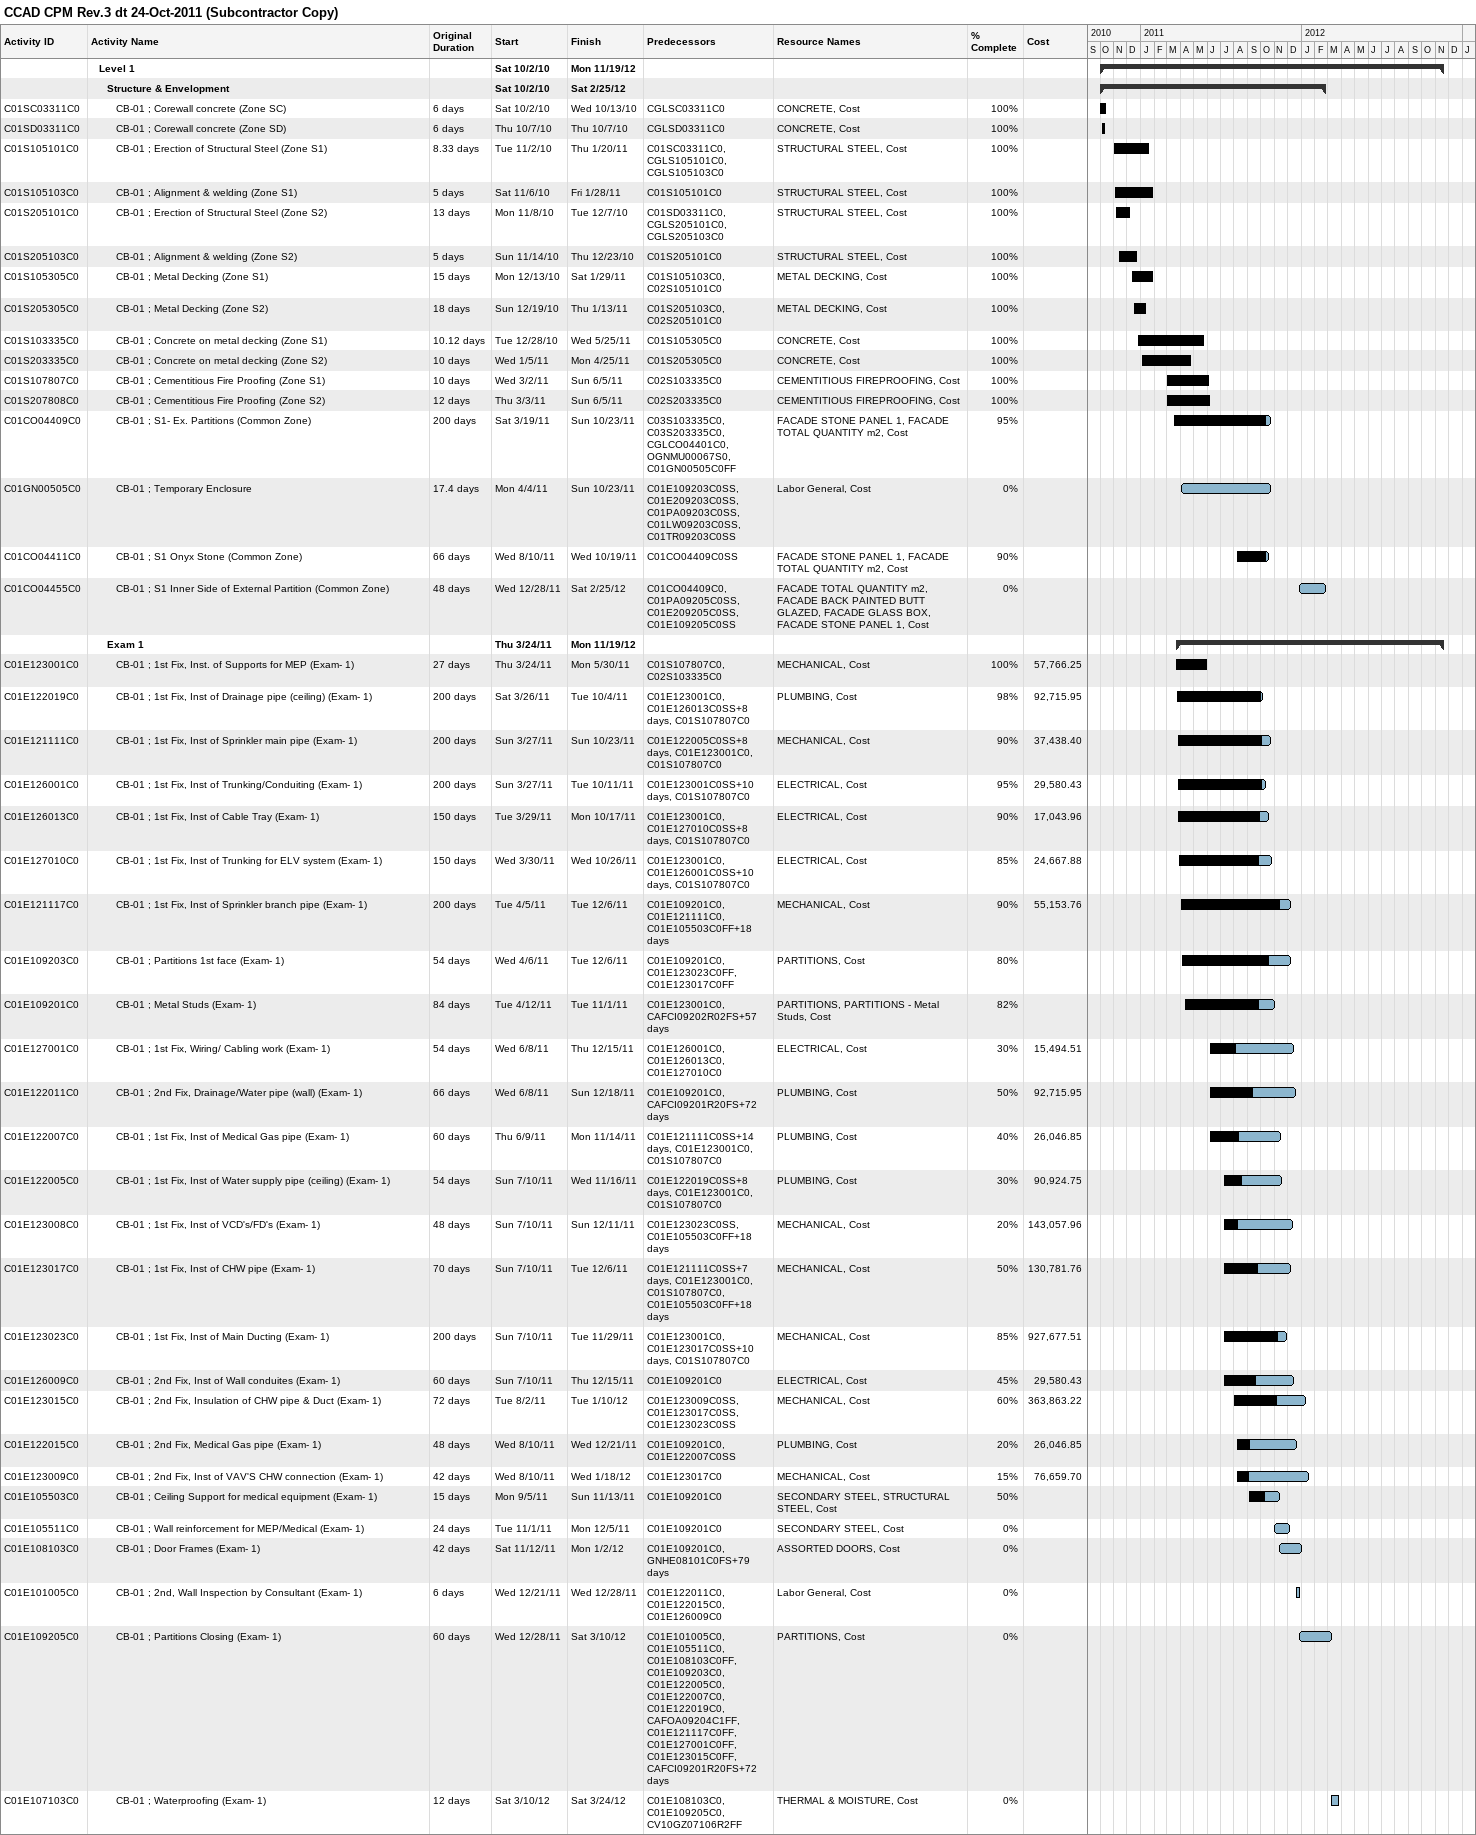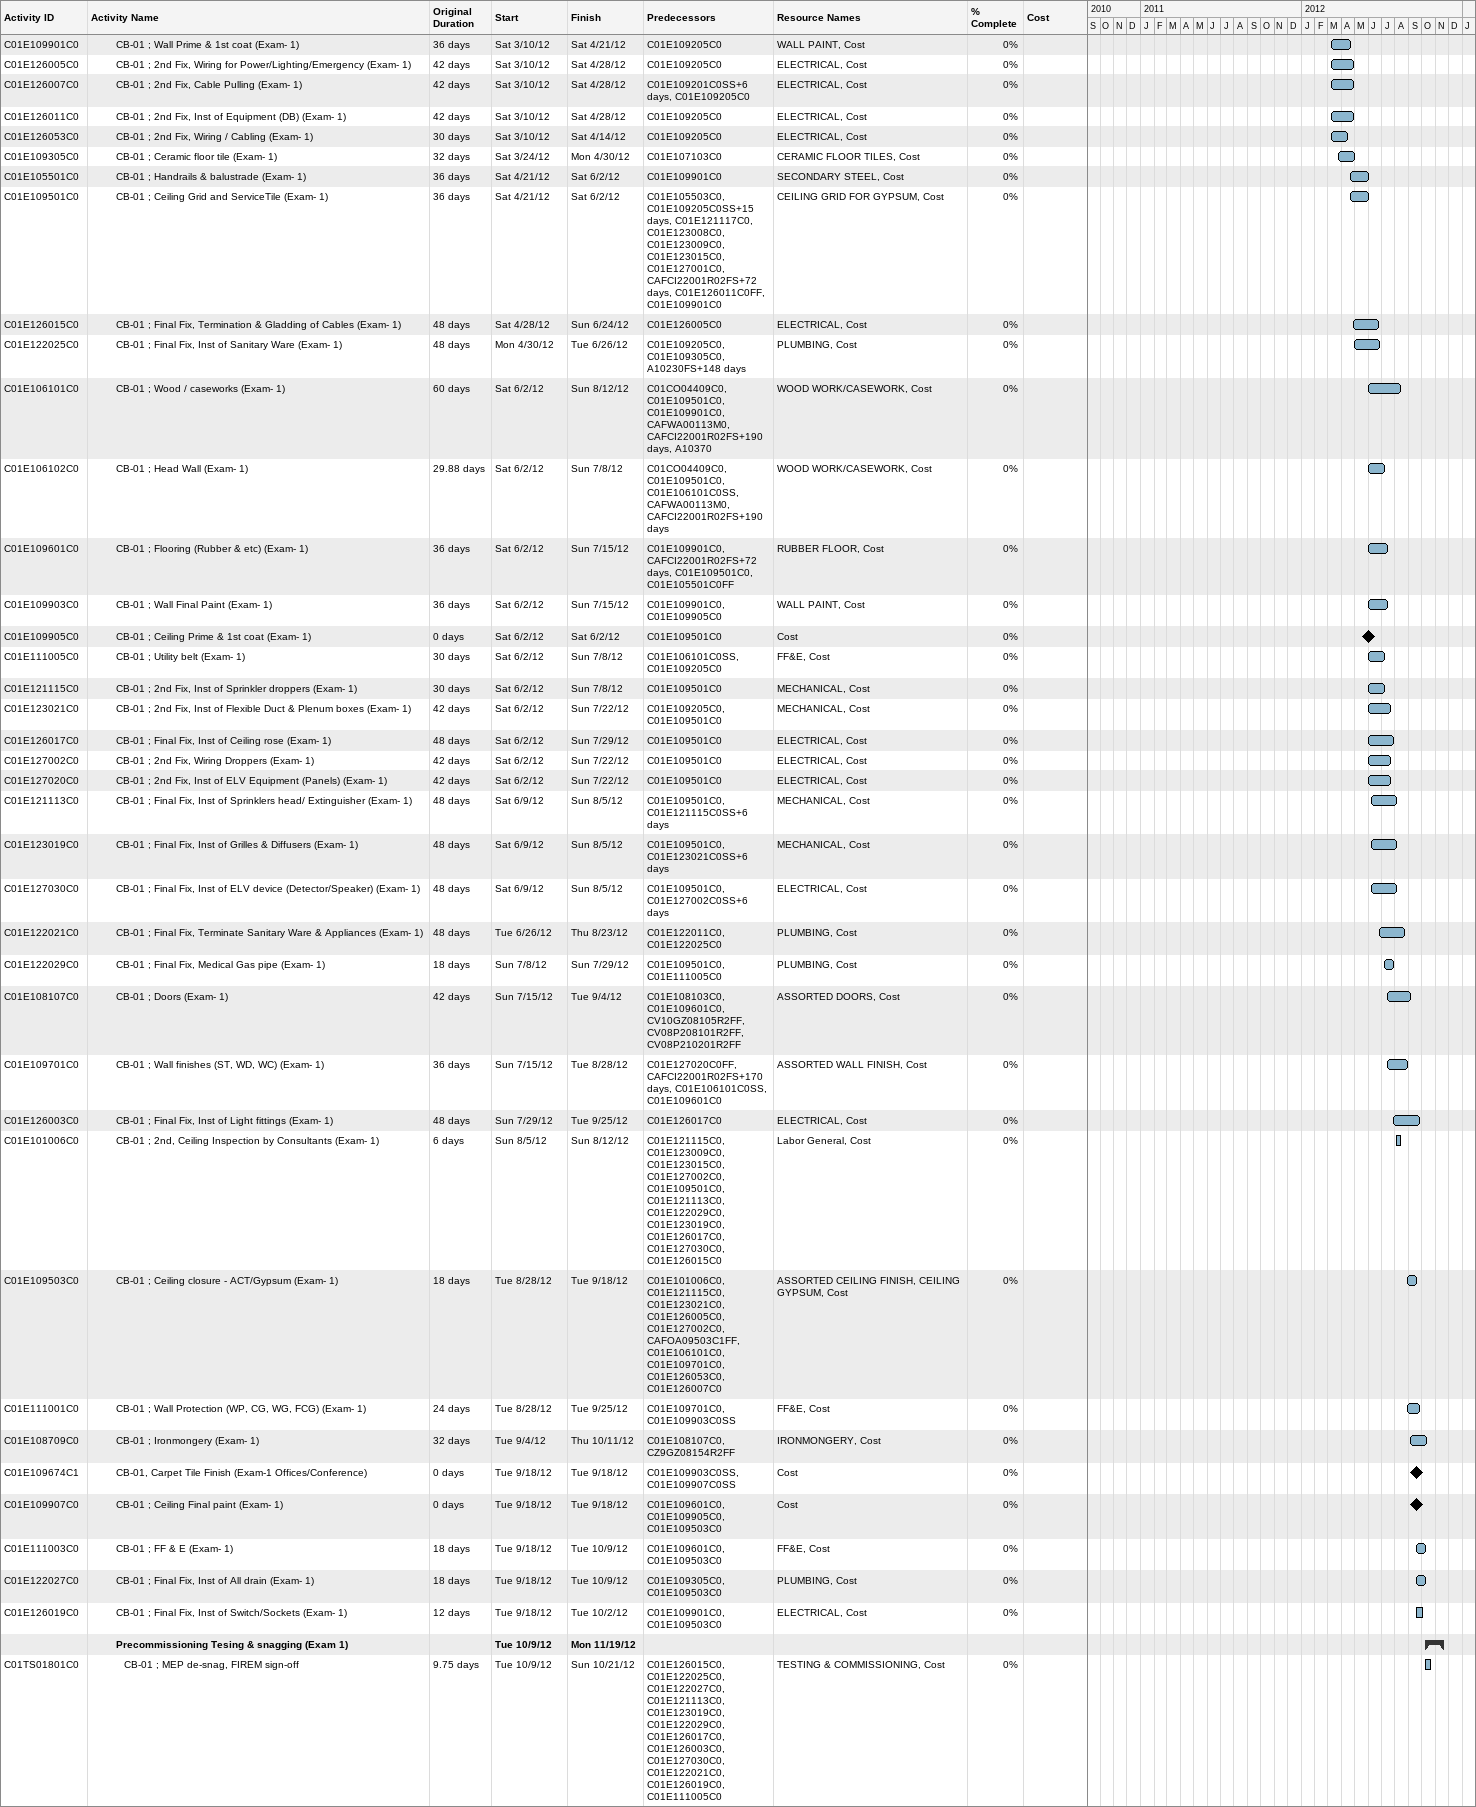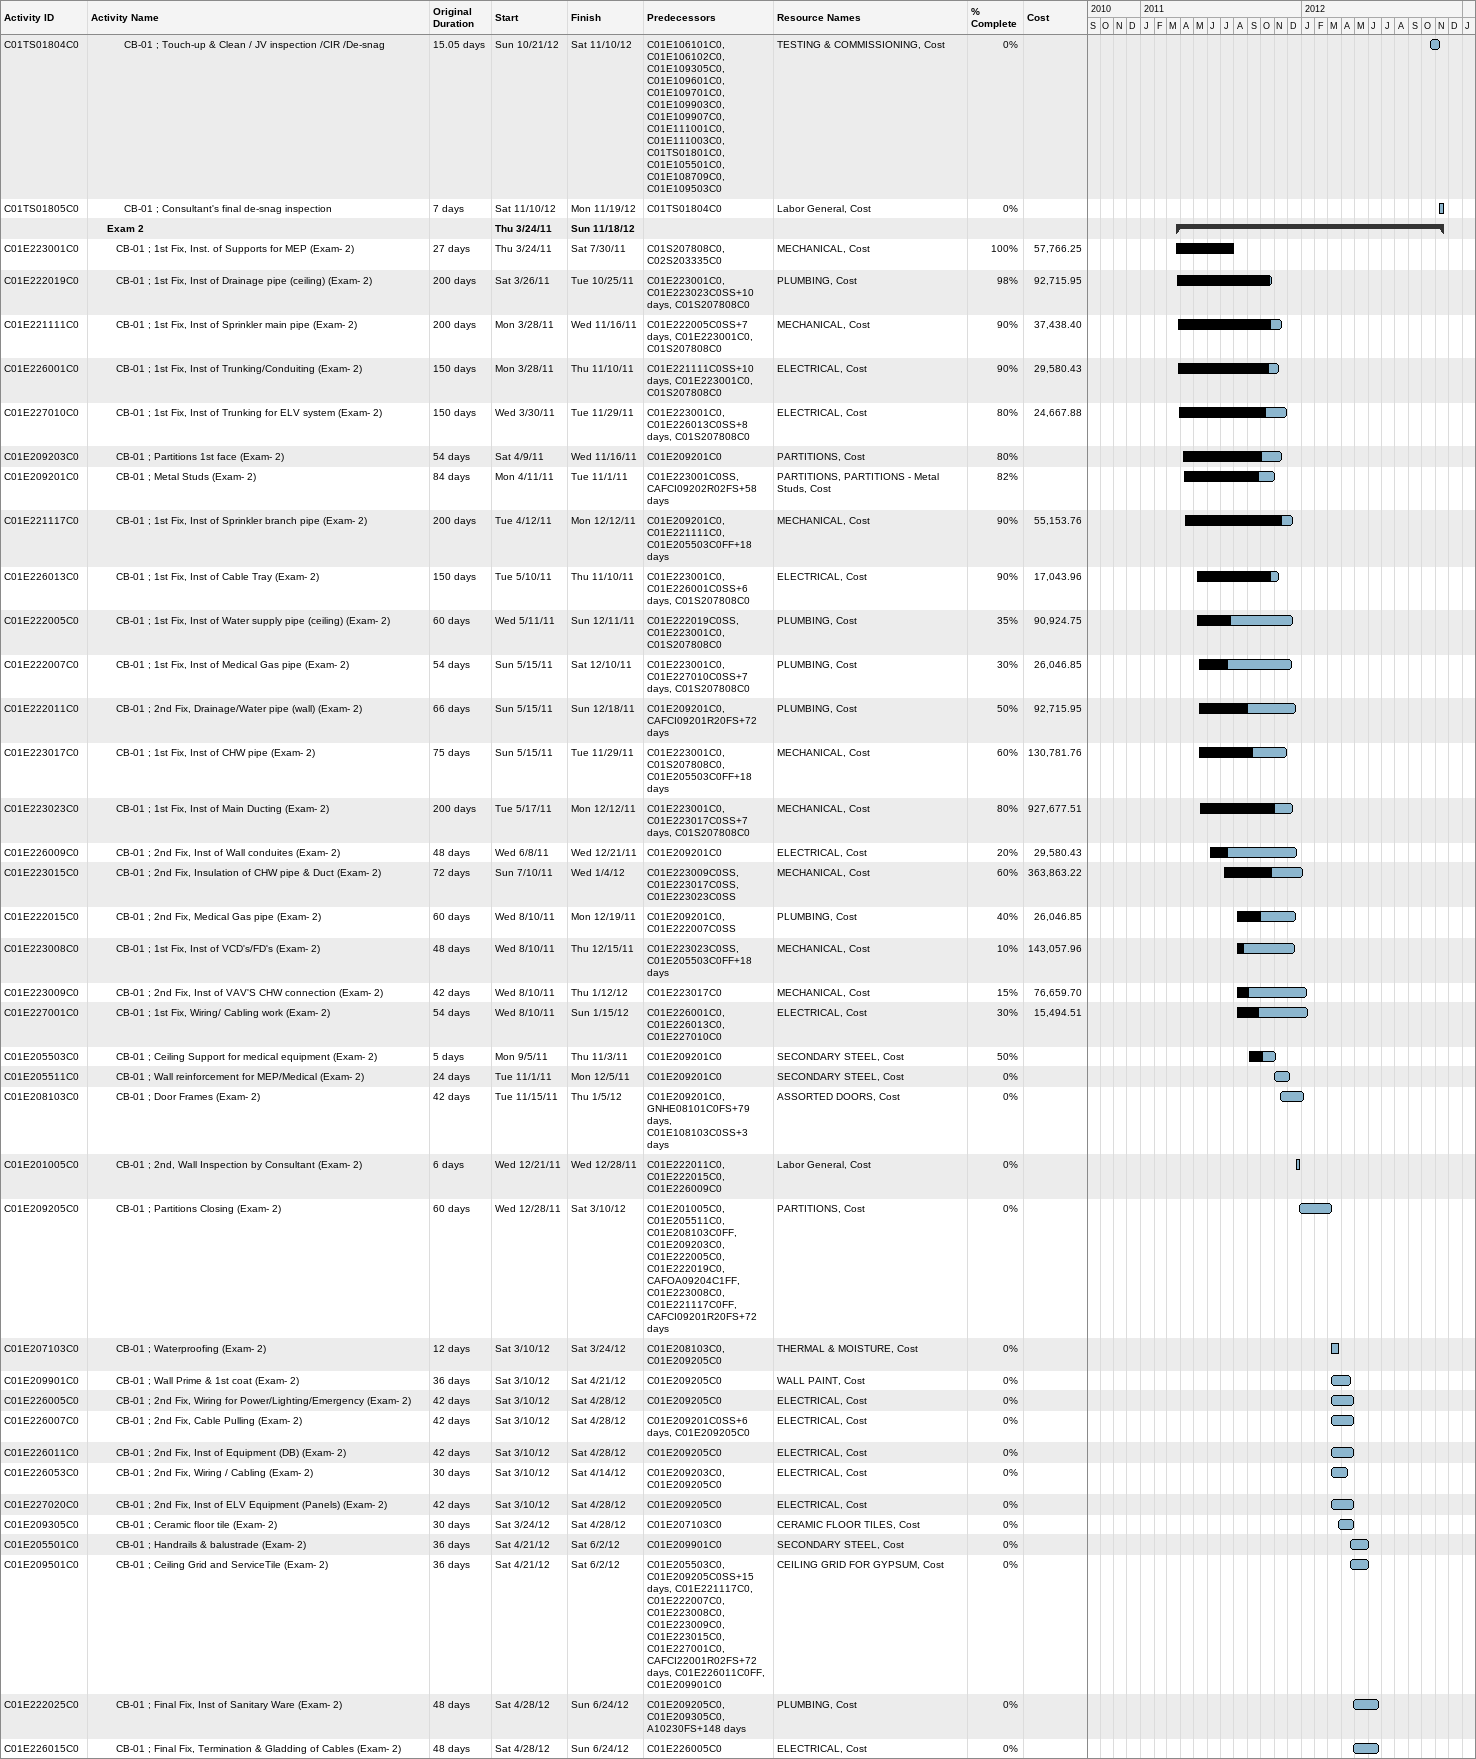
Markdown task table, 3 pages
CCAD CPM Rev.3 dt 24-Oct-2011 (Subcontractor Copy)

| ID | Level | Task | Original duration | Start | Finish | Predecessors | Resources | % complete | Cost |
|---|---|---|---|---|---|---|---|---|---|
|  | 2 | **Level 1** |  | 2010-10-02 | 2012-11-19 |  |  |  |  |
|  | 3 | **Structure & Envelopment** |  | 2010-10-02 | 2012-02-25 |  |  |  |  |
| C01SC03311C0 | 4 | CB-01 ; Corewall concrete (Zone SC) | 6d | 2010-10-02 | 2010-10-13 | CGLSC03311C0 | CONCRETE, Cost | 100 |  |
| C01SD03311C0 | 4 | CB-01 ; Corewall concrete (Zone SD) | 6d | 2010-10-07 | 2010-10-07 | CGLSD03311C0 | CONCRETE, Cost | 100 |  |
| C01S105101C0 | 4 | CB-01 ; Erection of Structural Steel (Zone S1) | 8.33d | 2010-11-02 | 2011-01-20 | C01SC03311C0, CGLS105101C0, CGLS105103C0 | STRUCTURAL STEEL, Cost | 100 |  |
| C01S105103C0 | 4 | CB-01 ; Alignment & welding (Zone S1) | 5d | 2010-11-06 | 2011-01-28 | C01S105101C0 | STRUCTURAL STEEL, Cost | 100 |  |
| C01S205101C0 | 4 | CB-01 ; Erection of Structural Steel (Zone S2) | 13d | 2010-11-08 | 2010-12-07 | C01SD03311C0, CGLS205101C0, CGLS205103C0 | STRUCTURAL STEEL, Cost | 100 |  |
| C01S205103C0 | 4 | CB-01 ; Alignment & welding (Zone S2) | 5d | 2010-11-14 | 2010-12-23 | C01S205101C0 | STRUCTURAL STEEL, Cost | 100 |  |
| C01S105305C0 | 4 | CB-01 ; Metal Decking (Zone S1) | 15d | 2010-12-13 | 2011-01-29 | C01S105103C0, C02S105101C0 | METAL DECKING, Cost | 100 |  |
| C01S205305C0 | 4 | CB-01 ; Metal Decking (Zone S2) | 18d | 2010-12-19 | 2011-01-13 | C01S205103C0, C02S205101C0 | METAL DECKING, Cost | 100 |  |
| C01S103335C0 | 4 | CB-01 ; Concrete on metal decking (Zone S1) | 10.12d | 2010-12-28 | 2011-05-25 | C01S105305C0 | CONCRETE, Cost | 100 |  |
| C01S203335C0 | 4 | CB-01 ; Concrete on metal decking (Zone S2) | 10d | 2011-01-05 | 2011-04-25 | C01S205305C0 | CONCRETE, Cost | 100 |  |
| C01S107807C0 | 4 | CB-01 ; Cementitious Fire Proofing (Zone S1) | 10d | 2011-03-02 | 2011-06-05 | C02S103335C0 | CEMENTITIOUS FIREPROOFING, Cost | 100 |  |
| C01S207808C0 | 4 | CB-01 ; Cementitious Fire Proofing (Zone S2) | 12d | 2011-03-03 | 2011-06-05 | C02S203335C0 | CEMENTITIOUS FIREPROOFING, Cost | 100 |  |
| C01CO04409C0 | 4 | CB-01 ; S1- Ex. Partitions (Common Zone) | 200d | 2011-03-19 | 2011-10-23 | C03S103335C0, C03S203335C0, CGLCO04401C0, OGNMU00067S0, C01GN00505C0FF | FACADE STONE PANEL 1, FACADE TOTAL QUANTITY m2, Cost | 95 |  |
| C01GN00505C0 | 4 | CB-01 ; Temporary Enclosure | 17.4d | 2011-04-04 | 2011-10-23 | C01E109203C0SS, C01E209203C0SS, C01PA09203C0SS, C01LW09203C0SS, C01TR09203C0SS | Labor General, Cost | 0 |  |
| C01CO04411C0 | 4 | CB-01 ; S1 Onyx Stone (Common Zone) | 66d | 2011-08-10 | 2011-10-19 | C01CO04409C0SS | FACADE STONE PANEL 1, FACADE TOTAL QUANTITY m2, Cost | 90 |  |
| C01CO04455C0 | 4 | CB-01 ; S1 Inner Side of External Partition (Common Zone) | 48d | 2011-12-28 | 2012-02-25 | C01CO04409C0, C01PA09205C0SS, C01E209205C0SS, C01E109205C0SS | FACADE TOTAL QUANTITY m2, FACADE BACK PAINTED BUTT GLAZED, FACADE GLASS BOX, FACADE STONE PANEL 1, Cost | 0 |  |
|  | 3 | **Exam 1** |  | 2011-03-24 | 2012-11-19 |  |  |  |  |
| C01E123001C0 | 4 | CB-01 ; 1st Fix, Inst. of Supports for MEP (Exam- 1) | 27d | 2011-03-24 | 2011-05-30 | C01S107807C0, C02S103335C0 | MECHANICAL, Cost | 100 | 57766.25 |
| C01E122019C0 | 4 | CB-01 ; 1st Fix, Inst of Drainage pipe (ceiling) (Exam- 1) | 200d | 2011-03-26 | 2011-10-04 | C01E123001C0, C01E126013C0SS+8d, C01S107807C0 | PLUMBING, Cost | 98 | 92715.95 |
| C01E121111C0 | 4 | CB-01 ; 1st Fix, Inst of Sprinkler main pipe (Exam- 1) | 200d | 2011-03-27 | 2011-10-23 | C01E122005C0SS+8d, C01E123001C0, C01S107807C0 | MECHANICAL, Cost | 90 | 37438.40 |
| C01E126001C0 | 4 | CB-01 ; 1st Fix, Inst of Trunking/Conduiting (Exam- 1) | 200d | 2011-03-27 | 2011-10-11 | C01E123001C0SS+10d, C01S107807C0 | ELECTRICAL, Cost | 95 | 29580.43 |
| C01E126013C0 | 4 | CB-01 ; 1st Fix, Inst of Cable Tray (Exam- 1) | 150d | 2011-03-29 | 2011-10-17 | C01E123001C0, C01E127010C0SS+8d, C01S107807C0 | ELECTRICAL, Cost | 90 | 17043.96 |
| C01E127010C0 | 4 | CB-01 ; 1st Fix, Inst of Trunking for ELV system (Exam- 1) | 150d | 2011-03-30 | 2011-10-26 | C01E123001C0, C01E126001C0SS+10d, C01S107807C0 | ELECTRICAL, Cost | 85 | 24667.88 |
| C01E121117C0 | 4 | CB-01 ; 1st Fix, Inst of Sprinkler branch pipe (Exam- 1) | 200d | 2011-04-05 | 2011-12-06 | C01E109201C0, C01E121111C0, C01E105503C0FF+18d | MECHANICAL, Cost | 90 | 55153.76 |
| C01E109203C0 | 4 | CB-01 ; Partitions 1st face (Exam- 1) | 54d | 2011-04-06 | 2011-12-06 | C01E109201C0, C01E123023C0FF, C01E123017C0FF | PARTITIONS, Cost | 80 |  |
| C01E109201C0 | 4 | CB-01 ; Metal Studs (Exam- 1) | 84d | 2011-04-12 | 2011-11-01 | C01E123001C0, CAFCI09202R02FS+57d | PARTITIONS, PARTITIONS - Metal Studs, Cost | 82 |  |
| C01E127001C0 | 4 | CB-01 ; 1st Fix, Wiring/ Cabling work (Exam- 1) | 54d | 2011-06-08 | 2011-12-15 | C01E126001C0, C01E126013C0, C01E127010C0 | ELECTRICAL, Cost | 30 | 15494.51 |
| C01E122011C0 | 4 | CB-01 ; 2nd Fix, Drainage/Water pipe (wall) (Exam- 1) | 66d | 2011-06-08 | 2011-12-18 | C01E109201C0, CAFCI09201R20FS+72d | PLUMBING, Cost | 50 | 92715.95 |
| C01E122007C0 | 4 | CB-01 ; 1st Fix, Inst of Medical Gas pipe (Exam- 1) | 60d | 2011-06-09 | 2011-11-14 | C01E121111C0SS+14d, C01E123001C0, C01S107807C0 | PLUMBING, Cost | 40 | 26046.85 |
| C01E122005C0 | 4 | CB-01 ; 1st Fix, Inst of Water supply pipe (ceiling) (Exam- 1) | 54d | 2011-07-10 | 2011-11-16 | C01E122019C0SS+8d, C01E123001C0, C01S107807C0 | PLUMBING, Cost | 30 | 90924.75 |
| C01E123008C0 | 4 | CB-01 ; 1st Fix, Inst of VCD's/FD's (Exam- 1) | 48d | 2011-07-10 | 2011-12-11 | C01E123023C0SS, C01E105503C0FF+18d | MECHANICAL, Cost | 20 | 143057.96 |
| C01E123017C0 | 4 | CB-01 ; 1st Fix, Inst of CHW pipe (Exam- 1) | 70d | 2011-07-10 | 2011-12-06 | C01E121111C0SS+7d, C01E123001C0, C01S107807C0, C01E105503C0FF+18d | MECHANICAL, Cost | 50 | 130781.76 |
| C01E123023C0 | 4 | CB-01 ; 1st Fix, Inst of Main Ducting (Exam- 1) | 200d | 2011-07-10 | 2011-11-29 | C01E123001C0, C01E123017C0SS+10d, C01S107807C0 | MECHANICAL, Cost | 85 | 927677.51 |
| C01E126009C0 | 4 | CB-01 ; 2nd Fix, Inst of Wall conduites (Exam- 1) | 60d | 2011-07-10 | 2011-12-15 | C01E109201C0 | ELECTRICAL, Cost | 45 | 29580.43 |
| C01E123015C0 | 4 | CB-01 ; 2nd Fix, Insulation of CHW pipe & Duct (Exam- 1) | 72d | 2011-08-02 | 2012-01-10 | C01E123009C0SS, C01E123017C0SS, C01E123023C0SS | MECHANICAL, Cost | 60 | 363863.22 |
| C01E122015C0 | 4 | CB-01 ; 2nd Fix, Medical Gas pipe (Exam- 1) | 48d | 2011-08-10 | 2011-12-21 | C01E109201C0, C01E122007C0SS | PLUMBING, Cost | 20 | 26046.85 |
| C01E123009C0 | 4 | CB-01 ; 2nd Fix, Inst of VAV'S CHW connection (Exam- 1) | 42d | 2011-08-10 | 2012-01-18 | C01E123017C0 | MECHANICAL, Cost | 15 | 76659.70 |
| C01E105503C0 | 4 | CB-01 ; Ceiling Support for medical equipment (Exam- 1) | 15d | 2011-09-05 | 2011-11-13 | C01E109201C0 | SECONDARY STEEL, STRUCTURAL STEEL, Cost | 50 |  |
| C01E105511C0 | 4 | CB-01 ; Wall reinforcement for MEP/Medical (Exam- 1) | 24d | 2011-11-01 | 2011-12-05 | C01E109201C0 | SECONDARY STEEL, Cost | 0 |  |
| C01E108103C0 | 4 | CB-01 ; Door Frames (Exam- 1) | 42d | 2011-11-12 | 2012-01-02 | C01E109201C0, GNHE08101C0FS+79d | ASSORTED DOORS, Cost | 0 |  |
| C01E101005C0 | 4 | CB-01 ; 2nd, Wall Inspection by Consultant (Exam- 1) | 6d | 2011-12-21 | 2011-12-28 | C01E122011C0, C01E122015C0, C01E126009C0 | Labor General, Cost | 0 |  |
| C01E109205C0 | 4 | CB-01 ; Partitions Closing (Exam- 1) | 60d | 2011-12-28 | 2012-03-10 | C01E101005C0, C01E105511C0, C01E108103C0FF, C01E109203C0, C01E122005C0, C01E122007C0, C01E122019C0, CAFOA09204C1FF, C01E121117C0FF, C01E127001C0FF, C01E123015C0FF, CAFCI09201R20FS+72d | PARTITIONS, Cost | 0 |  |
| C01E107103C0 | 4 | CB-01 ; Waterproofing (Exam- 1) | 12d | 2012-03-10 | 2012-03-24 | C01E108103C0, C01E109205C0, CV10GZ07106R2FF | THERMAL & MOISTURE, Cost | 0 |  |
| C01E109901C0 | 4 | CB-01 ; Wall Prime & 1st coat (Exam- 1) | 36d | 2012-03-10 | 2012-04-21 | C01E109205C0 | WALL PAINT, Cost | 0 |  |
| C01E126005C0 | 4 | CB-01 ; 2nd Fix, Wiring for Power/Lighting/Emergency (Exam- 1) | 42d | 2012-03-10 | 2012-04-28 | C01E109205C0 | ELECTRICAL, Cost | 0 |  |
| C01E126007C0 | 4 | CB-01 ; 2nd Fix, Cable Pulling (Exam- 1) | 42d | 2012-03-10 | 2012-04-28 | C01E109201C0SS+6d, C01E109205C0 | ELECTRICAL, Cost | 0 |  |
| C01E126011C0 | 4 | CB-01 ; 2nd Fix, Inst of Equipment (DB) (Exam- 1) | 42d | 2012-03-10 | 2012-04-28 | C01E109205C0 | ELECTRICAL, Cost | 0 |  |
| C01E126053C0 | 4 | CB-01 ; 2nd Fix, Wiring / Cabling (Exam- 1) | 30d | 2012-03-10 | 2012-04-14 | C01E109205C0 | ELECTRICAL, Cost | 0 |  |
| C01E109305C0 | 4 | CB-01 ; Ceramic floor tile (Exam- 1) | 32d | 2012-03-24 | 2012-04-30 | C01E107103C0 | CERAMIC FLOOR TILES, Cost | 0 |  |
| C01E105501C0 | 4 | CB-01 ; Handrails & balustrade (Exam- 1) | 36d | 2012-04-21 | 2012-06-02 | C01E109901C0 | SECONDARY STEEL, Cost | 0 |  |
| C01E109501C0 | 4 | CB-01 ; Ceiling Grid and ServiceTile (Exam- 1) | 36d | 2012-04-21 | 2012-06-02 | C01E105503C0, C01E109205C0SS+15d, C01E121117C0, C01E123008C0, C01E123009C0, C01E123015C0, C01E127001C0, CAFCI22001R02FS+72d, C01E126011C0FF, C01E109901C0 | CEILING GRID FOR GYPSUM, Cost | 0 |  |
| C01E126015C0 | 4 | CB-01 ; Final Fix, Termination & Gladding of Cables (Exam- 1) | 48d | 2012-04-28 | 2012-06-24 | C01E126005C0 | ELECTRICAL, Cost | 0 |  |
| C01E122025C0 | 4 | CB-01 ; Final Fix, Inst of Sanitary Ware (Exam- 1) | 48d | 2012-04-30 | 2012-06-26 | C01E109205C0, C01E109305C0, A10230FS+148d | PLUMBING, Cost | 0 |  |
| C01E106101C0 | 4 | CB-01 ; Wood / caseworks (Exam- 1) | 60d | 2012-06-02 | 2012-08-12 | C01CO04409C0, C01E109501C0, C01E109901C0, CAFWA00113M0, CAFCI22001R02FS+190d, A10370 | WOOD WORK/CASEWORK, Cost | 0 |  |
| C01E106102C0 | 4 | CB-01 ; Head Wall (Exam- 1) | 29.88d | 2012-06-02 | 2012-07-08 | C01CO04409C0, C01E109501C0, C01E106101C0SS, CAFWA00113M0, CAFCI22001R02FS+190d | WOOD WORK/CASEWORK, Cost | 0 |  |
| C01E109601C0 | 4 | CB-01 ; Flooring (Rubber & etc) (Exam- 1) | 36d | 2012-06-02 | 2012-07-15 | C01E109901C0, CAFCI22001R02FS+72d, C01E109501C0, C01E105501C0FF | RUBBER FLOOR, Cost | 0 |  |
| C01E109903C0 | 4 | CB-01 ; Wall Final Paint (Exam- 1) | 36d | 2012-06-02 | 2012-07-15 | C01E109901C0, C01E109905C0 | WALL PAINT, Cost | 0 |  |
| C01E109905C0 | 4 | CB-01 ; Ceiling Prime & 1st coat (Exam- 1) | 0d | 2012-06-02 | 2012-06-02 | C01E109501C0 | Cost | 0 |  |
| C01E111005C0 | 4 | CB-01 ; Utility belt (Exam- 1) | 30d | 2012-06-02 | 2012-07-08 | C01E106101C0SS, C01E109205C0 | FF&E, Cost | 0 |  |
| C01E121115C0 | 4 | CB-01 ; 2nd Fix, Inst of Sprinkler droppers (Exam- 1) | 30d | 2012-06-02 | 2012-07-08 | C01E109501C0 | MECHANICAL, Cost | 0 |  |
| C01E123021C0 | 4 | CB-01 ; 2nd Fix, Inst of Flexible Duct & Plenum boxes (Exam- 1) | 42d | 2012-06-02 | 2012-07-22 | C01E109205C0, C01E109501C0 | MECHANICAL, Cost | 0 |  |
| C01E126017C0 | 4 | CB-01 ; Final Fix, Inst of Ceiling rose (Exam- 1) | 48d | 2012-06-02 | 2012-07-29 | C01E109501C0 | ELECTRICAL, Cost | 0 |  |
| C01E127002C0 | 4 | CB-01 ; 2nd Fix, Wiring Droppers (Exam- 1) | 42d | 2012-06-02 | 2012-07-22 | C01E109501C0 | ELECTRICAL, Cost | 0 |  |
| C01E127020C0 | 4 | CB-01 ; 2nd Fix, Inst of ELV Equipment (Panels) (Exam- 1) | 42d | 2012-06-02 | 2012-07-22 | C01E109501C0 | ELECTRICAL, Cost | 0 |  |
| C01E121113C0 | 4 | CB-01 ; Final Fix, Inst of Sprinklers head/ Extinguisher (Exam- 1) | 48d | 2012-06-09 | 2012-08-05 | C01E109501C0, C01E121115C0SS+6d | MECHANICAL, Cost | 0 |  |
| C01E123019C0 | 4 | CB-01 ; Final Fix, Inst of Grilles & Diffusers (Exam- 1) | 48d | 2012-06-09 | 2012-08-05 | C01E109501C0, C01E123021C0SS+6d | MECHANICAL, Cost | 0 |  |
| C01E127030C0 | 4 | CB-01 ; Final Fix, Inst of ELV device (Detector/Speaker) (Exam- 1) | 48d | 2012-06-09 | 2012-08-05 | C01E109501C0, C01E127002C0SS+6d | ELECTRICAL, Cost | 0 |  |
| C01E122021C0 | 4 | CB-01 ; Final Fix, Terminate Sanitary Ware & Appliances (Exam- 1) | 48d | 2012-06-26 | 2012-08-23 | C01E122011C0, C01E122025C0 | PLUMBING, Cost | 0 |  |
| C01E122029C0 | 4 | CB-01 ; Final Fix, Medical Gas pipe (Exam- 1) | 18d | 2012-07-08 | 2012-07-29 | C01E109501C0, C01E111005C0 | PLUMBING, Cost | 0 |  |
| C01E108107C0 | 4 | CB-01 ; Doors (Exam- 1) | 42d | 2012-07-15 | 2012-09-04 | C01E108103C0, C01E109601C0, CV10GZ08105R2FF, CV08P208101R2FF, CV08P210201R2FF | ASSORTED DOORS, Cost | 0 |  |
| C01E109701C0 | 4 | CB-01 ; Wall finishes (ST, WD, WC) (Exam- 1) | 36d | 2012-07-15 | 2012-08-28 | C01E127020C0FF, CAFCI22001R02FS+170d, C01E106101C0SS, C01E109601C0 | ASSORTED WALL FINISH, Cost | 0 |  |
| C01E126003C0 | 4 | CB-01 ; Final Fix, Inst of Light fittings (Exam- 1) | 48d | 2012-07-29 | 2012-09-25 | C01E126017C0 | ELECTRICAL, Cost | 0 |  |
| C01E101006C0 | 4 | CB-01 ; 2nd, Ceiling Inspection by Consultants (Exam- 1) | 6d | 2012-08-05 | 2012-08-12 | C01E121115C0, C01E123009C0, C01E123015C0, C01E127002C0, C01E109501C0, C01E121113C0, C01E122029C0, C01E123019C0, C01E126017C0, C01E127030C0, C01E126015C0 | Labor General, Cost | 0 |  |
| C01E109503C0 | 4 | CB-01 ; Ceiling closure - ACT/Gypsum (Exam- 1) | 18d | 2012-08-28 | 2012-09-18 | C01E101006C0, C01E121115C0, C01E123021C0, C01E126005C0, C01E127002C0, CAFOA09503C1FF, C01E106101C0, C01E109701C0, C01E126053C0, C01E126007C0 | ASSORTED CEILING FINISH, CEILING GYPSUM, Cost | 0 |  |
| C01E111001C0 | 4 | CB-01 ; Wall Protection (WP, CG, WG, FCG) (Exam- 1) | 24d | 2012-08-28 | 2012-09-25 | C01E109701C0, C01E109903C0SS | FF&E, Cost | 0 |  |
| C01E108709C0 | 4 | CB-01 ; Ironmongery (Exam- 1) | 32d | 2012-09-04 | 2012-10-11 | C01E108107C0, CZ9GZ08154R2FF | IRONMONGERY, Cost | 0 |  |
| C01E109674C1 | 4 | CB-01, Carpet Tile Finish (Exam-1 Offices/Conference) | 0d | 2012-09-18 | 2012-09-18 | C01E109903C0SS, C01E109907C0SS | Cost | 0 |  |
| C01E109907C0 | 4 | CB-01 ; Ceiling Final paint (Exam- 1) | 0d | 2012-09-18 | 2012-09-18 | C01E109601C0, C01E109905C0, C01E109503C0 | Cost | 0 |  |
| C01E111003C0 | 4 | CB-01 ; FF & E (Exam- 1) | 18d | 2012-09-18 | 2012-10-09 | C01E109601C0, C01E109503C0 | FF&E, Cost | 0 |  |
| C01E122027C0 | 4 | CB-01 ; Final Fix, Inst of All drain (Exam- 1) | 18d | 2012-09-18 | 2012-10-09 | C01E109305C0, C01E109503C0 | PLUMBING, Cost | 0 |  |
| C01E126019C0 | 4 | CB-01 ; Final Fix, Inst of Switch/Sockets (Exam- 1) | 12d | 2012-09-18 | 2012-10-02 | C01E109901C0, C01E109503C0 | ELECTRICAL, Cost | 0 |  |
|  | 4 | **Precommissioning Tesing & snagging (Exam 1)** |  | 2012-10-09 | 2012-11-19 |  |  |  |  |
| C01TS01801C0 | 5 | CB-01 ; MEP de-snag, FIREM sign-off | 9.75d | 2012-10-09 | 2012-10-21 | C01E126015C0, C01E122025C0, C01E122027C0, C01E121113C0, C01E123019C0, C01E122029C0, C01E126017C0, C01E126003C0, C01E127030C0, C01E122021C0, C01E126019C0, C01E111005C0 | TESTING & COMMISSIONING, Cost | 0 |  |
| C01TS01804C0 | 5 | CB-01 ; Touch-up & Clean / JV inspection /CIR /De-snag | 15.05d | 2012-10-21 | 2012-11-10 | C01E106101C0, C01E106102C0, C01E109305C0, C01E109601C0, C01E109701C0, C01E109903C0, C01E109907C0, C01E111001C0, C01E111003C0, C01TS01801C0, C01E105501C0, C01E108709C0, C01E109503C0 | TESTING & COMMISSIONING, Cost | 0 |  |
| C01TS01805C0 | 5 | CB-01 ; Consultant's final de-snag inspection | 7d | 2012-11-10 | 2012-11-19 | C01TS01804C0 | Labor General, Cost | 0 |  |
|  | 3 | **Exam 2** |  | 2011-03-24 | 2012-11-18 |  |  |  |  |
| C01E223001C0 | 4 | CB-01 ; 1st Fix, Inst. of Supports for MEP (Exam- 2) | 27d | 2011-03-24 | 2011-07-30 | C01S207808C0, C02S203335C0 | MECHANICAL, Cost | 100 | 57766.25 |
| C01E222019C0 | 4 | CB-01 ; 1st Fix, Inst of Drainage pipe (ceiling) (Exam- 2) | 200d | 2011-03-26 | 2011-10-25 | C01E223001C0, C01E223023C0SS+10d, C01S207808C0 | PLUMBING, Cost | 98 | 92715.95 |
| C01E221111C0 | 4 | CB-01 ; 1st Fix, Inst of Sprinkler main pipe (Exam- 2) | 200d | 2011-03-28 | 2011-11-16 | C01E222005C0SS+7d, C01E223001C0, C01S207808C0 | MECHANICAL, Cost | 90 | 37438.40 |
| C01E226001C0 | 4 | CB-01 ; 1st Fix, Inst of Trunking/Conduiting (Exam- 2) | 150d | 2011-03-28 | 2011-11-10 | C01E221111C0SS+10d, C01E223001C0, C01S207808C0 | ELECTRICAL, Cost | 90 | 29580.43 |
| C01E227010C0 | 4 | CB-01 ; 1st Fix, Inst of Trunking for ELV system (Exam- 2) | 150d | 2011-03-30 | 2011-11-29 | C01E223001C0, C01E226013C0SS+8d, C01S207808C0 | ELECTRICAL, Cost | 80 | 24667.88 |
| C01E209203C0 | 4 | CB-01 ; Partitions 1st face (Exam- 2) | 54d | 2011-04-09 | 2011-11-16 | C01E209201C0 | PARTITIONS, Cost | 80 |  |
| C01E209201C0 | 4 | CB-01 ; Metal Studs (Exam- 2) | 84d | 2011-04-11 | 2011-11-01 | C01E223001C0SS, CAFCI09202R02FS+58d | PARTITIONS, PARTITIONS - Metal Studs, Cost | 82 |  |
| C01E221117C0 | 4 | CB-01 ; 1st Fix, Inst of Sprinkler branch pipe (Exam- 2) | 200d | 2011-04-12 | 2011-12-12 | C01E209201C0, C01E221111C0, C01E205503C0FF+18d | MECHANICAL, Cost | 90 | 55153.76 |
| C01E226013C0 | 4 | CB-01 ; 1st Fix, Inst of Cable Tray (Exam- 2) | 150d | 2011-05-10 | 2011-11-10 | C01E223001C0, C01E226001C0SS+6d, C01S207808C0 | ELECTRICAL, Cost | 90 | 17043.96 |
| C01E222005C0 | 4 | CB-01 ; 1st Fix, Inst of Water supply pipe (ceiling) (Exam- 2) | 60d | 2011-05-11 | 2011-12-11 | C01E222019C0SS, C01E223001C0, C01S207808C0 | PLUMBING, Cost | 35 | 90924.75 |
| C01E222007C0 | 4 | CB-01 ; 1st Fix, Inst of Medical Gas pipe (Exam- 2) | 54d | 2011-05-15 | 2011-12-10 | C01E223001C0, C01E227010C0SS+7d, C01S207808C0 | PLUMBING, Cost | 30 | 26046.85 |
| C01E222011C0 | 4 | CB-01 ; 2nd Fix, Drainage/Water pipe (wall) (Exam- 2) | 66d | 2011-05-15 | 2011-12-18 | C01E209201C0, CAFCI09201R20FS+72d | PLUMBING, Cost | 50 | 92715.95 |
| C01E223017C0 | 4 | CB-01 ; 1st Fix, Inst of CHW pipe (Exam- 2) | 75d | 2011-05-15 | 2011-11-29 | C01E223001C0, C01S207808C0, C01E205503C0FF+18d | MECHANICAL, Cost | 60 | 130781.76 |
| C01E223023C0 | 4 | CB-01 ; 1st Fix, Inst of Main Ducting (Exam- 2) | 200d | 2011-05-17 | 2011-12-12 | C01E223001C0, C01E223017C0SS+7d, C01S207808C0 | MECHANICAL, Cost | 80 | 927677.51 |
| C01E226009C0 | 4 | CB-01 ; 2nd Fix, Inst of Wall conduites (Exam- 2) | 48d | 2011-06-08 | 2011-12-21 | C01E209201C0 | ELECTRICAL, Cost | 20 | 29580.43 |
| C01E223015C0 | 4 | CB-01 ; 2nd Fix, Insulation of CHW pipe & Duct (Exam- 2) | 72d | 2011-07-10 | 2012-01-04 | C01E223009C0SS, C01E223017C0SS, C01E223023C0SS | MECHANICAL, Cost | 60 | 363863.22 |
| C01E222015C0 | 4 | CB-01 ; 2nd Fix, Medical Gas pipe (Exam- 2) | 60d | 2011-08-10 | 2011-12-19 | C01E209201C0, C01E222007C0SS | PLUMBING, Cost | 40 | 26046.85 |
| C01E223008C0 | 4 | CB-01 ; 1st Fix, Inst of VCD's/FD's (Exam- 2) | 48d | 2011-08-10 | 2011-12-15 | C01E223023C0SS, C01E205503C0FF+18d | MECHANICAL, Cost | 10 | 143057.96 |
| C01E223009C0 | 4 | CB-01 ; 2nd Fix, Inst of VAV'S CHW connection (Exam- 2) | 42d | 2011-08-10 | 2012-01-12 | C01E223017C0 | MECHANICAL, Cost | 15 | 76659.70 |
| C01E227001C0 | 4 | CB-01 ; 1st Fix, Wiring/ Cabling work (Exam- 2) | 54d | 2011-08-10 | 2012-01-15 | C01E226001C0, C01E226013C0, C01E227010C0 | ELECTRICAL, Cost | 30 | 15494.51 |
| C01E205503C0 | 4 | CB-01 ; Ceiling Support for medical equipment (Exam- 2) | 5d | 2011-09-05 | 2011-11-03 | C01E209201C0 | SECONDARY STEEL, Cost | 50 |  |
| C01E205511C0 | 4 | CB-01 ; Wall reinforcement for MEP/Medical (Exam- 2) | 24d | 2011-11-01 | 2011-12-05 | C01E209201C0 | SECONDARY STEEL, Cost | 0 |  |
| C01E208103C0 | 4 | CB-01 ; Door Frames (Exam- 2) | 42d | 2011-11-15 | 2012-01-05 | C01E209201C0, GNHE08101C0FS+79d, C01E108103C0SS+3d | ASSORTED DOORS, Cost | 0 |  |
| C01E201005C0 | 4 | CB-01 ; 2nd, Wall Inspection by Consultant (Exam- 2) | 6d | 2011-12-21 | 2011-12-28 | C01E222011C0, C01E222015C0, C01E226009C0 | Labor General, Cost | 0 |  |
| C01E209205C0 | 4 | CB-01 ; Partitions Closing (Exam- 2) | 60d | 2011-12-28 | 2012-03-10 | C01E201005C0, C01E205511C0, C01E208103C0FF, C01E209203C0, C01E222005C0, C01E222019C0, CAFOA09204C1FF, C01E223008C0, C01E221117C0FF, CAFCI09201R20FS+72d | PARTITIONS, Cost | 0 |  |
| C01E207103C0 | 4 | CB-01 ; Waterproofing (Exam- 2) | 12d | 2012-03-10 | 2012-03-24 | C01E208103C0, C01E209205C0 | THERMAL & MOISTURE, Cost | 0 |  |
| C01E209901C0 | 4 | CB-01 ; Wall Prime & 1st coat (Exam- 2) | 36d | 2012-03-10 | 2012-04-21 | C01E209205C0 | WALL PAINT, Cost | 0 |  |
| C01E226005C0 | 4 | CB-01 ; 2nd Fix, Wiring for Power/Lighting/Emergency (Exam- 2) | 42d | 2012-03-10 | 2012-04-28 | C01E209205C0 | ELECTRICAL, Cost | 0 |  |
| C01E226007C0 | 4 | CB-01 ; 2nd Fix, Cable Pulling (Exam- 2) | 42d | 2012-03-10 | 2012-04-28 | C01E209201C0SS+6d, C01E209205C0 | ELECTRICAL, Cost | 0 |  |
| C01E226011C0 | 4 | CB-01 ; 2nd Fix, Inst of Equipment (DB) (Exam- 2) | 42d | 2012-03-10 | 2012-04-28 | C01E209205C0 | ELECTRICAL, Cost | 0 |  |
| C01E226053C0 | 4 | CB-01 ; 2nd Fix, Wiring / Cabling (Exam- 2) | 30d | 2012-03-10 | 2012-04-14 | C01E209203C0, C01E209205C0 | ELECTRICAL, Cost | 0 |  |
| C01E227020C0 | 4 | CB-01 ; 2nd Fix, Inst of ELV Equipment (Panels) (Exam- 2) | 42d | 2012-03-10 | 2012-04-28 | C01E209205C0 | ELECTRICAL, Cost | 0 |  |
| C01E209305C0 | 4 | CB-01 ; Ceramic floor tile (Exam- 2) | 30d | 2012-03-24 | 2012-04-28 | C01E207103C0 | CERAMIC FLOOR TILES, Cost | 0 |  |
| C01E205501C0 | 4 | CB-01 ; Handrails & balustrade (Exam- 2) | 36d | 2012-04-21 | 2012-06-02 | C01E209901C0 | SECONDARY STEEL, Cost | 0 |  |
| C01E209501C0 | 4 | CB-01 ; Ceiling Grid and ServiceTile (Exam- 2) | 36d | 2012-04-21 | 2012-06-02 | C01E205503C0, C01E209205C0SS+15d, C01E221117C0, C01E222007C0, C01E223008C0, C01E223009C0, C01E223015C0, C01E227001C0, CAFCI22001R02FS+72d, C01E226011C0FF, C01E209901C0 | CEILING GRID FOR GYPSUM, Cost | 0 |  |
| C01E222025C0 | 4 | CB-01 ; Final Fix, Inst of Sanitary Ware (Exam- 2) | 48d | 2012-04-28 | 2012-06-24 | C01E209205C0, C01E209305C0, A10230FS+148d | PLUMBING, Cost | 0 |  |
| C01E226015C0 | 4 | CB-01 ; Final Fix, Termination & Gladding of Cables (Exam- 2) | 48d | 2012-04-28 | 2012-06-24 | C01E226005C0 | ELECTRICAL, Cost | 0 |  |
